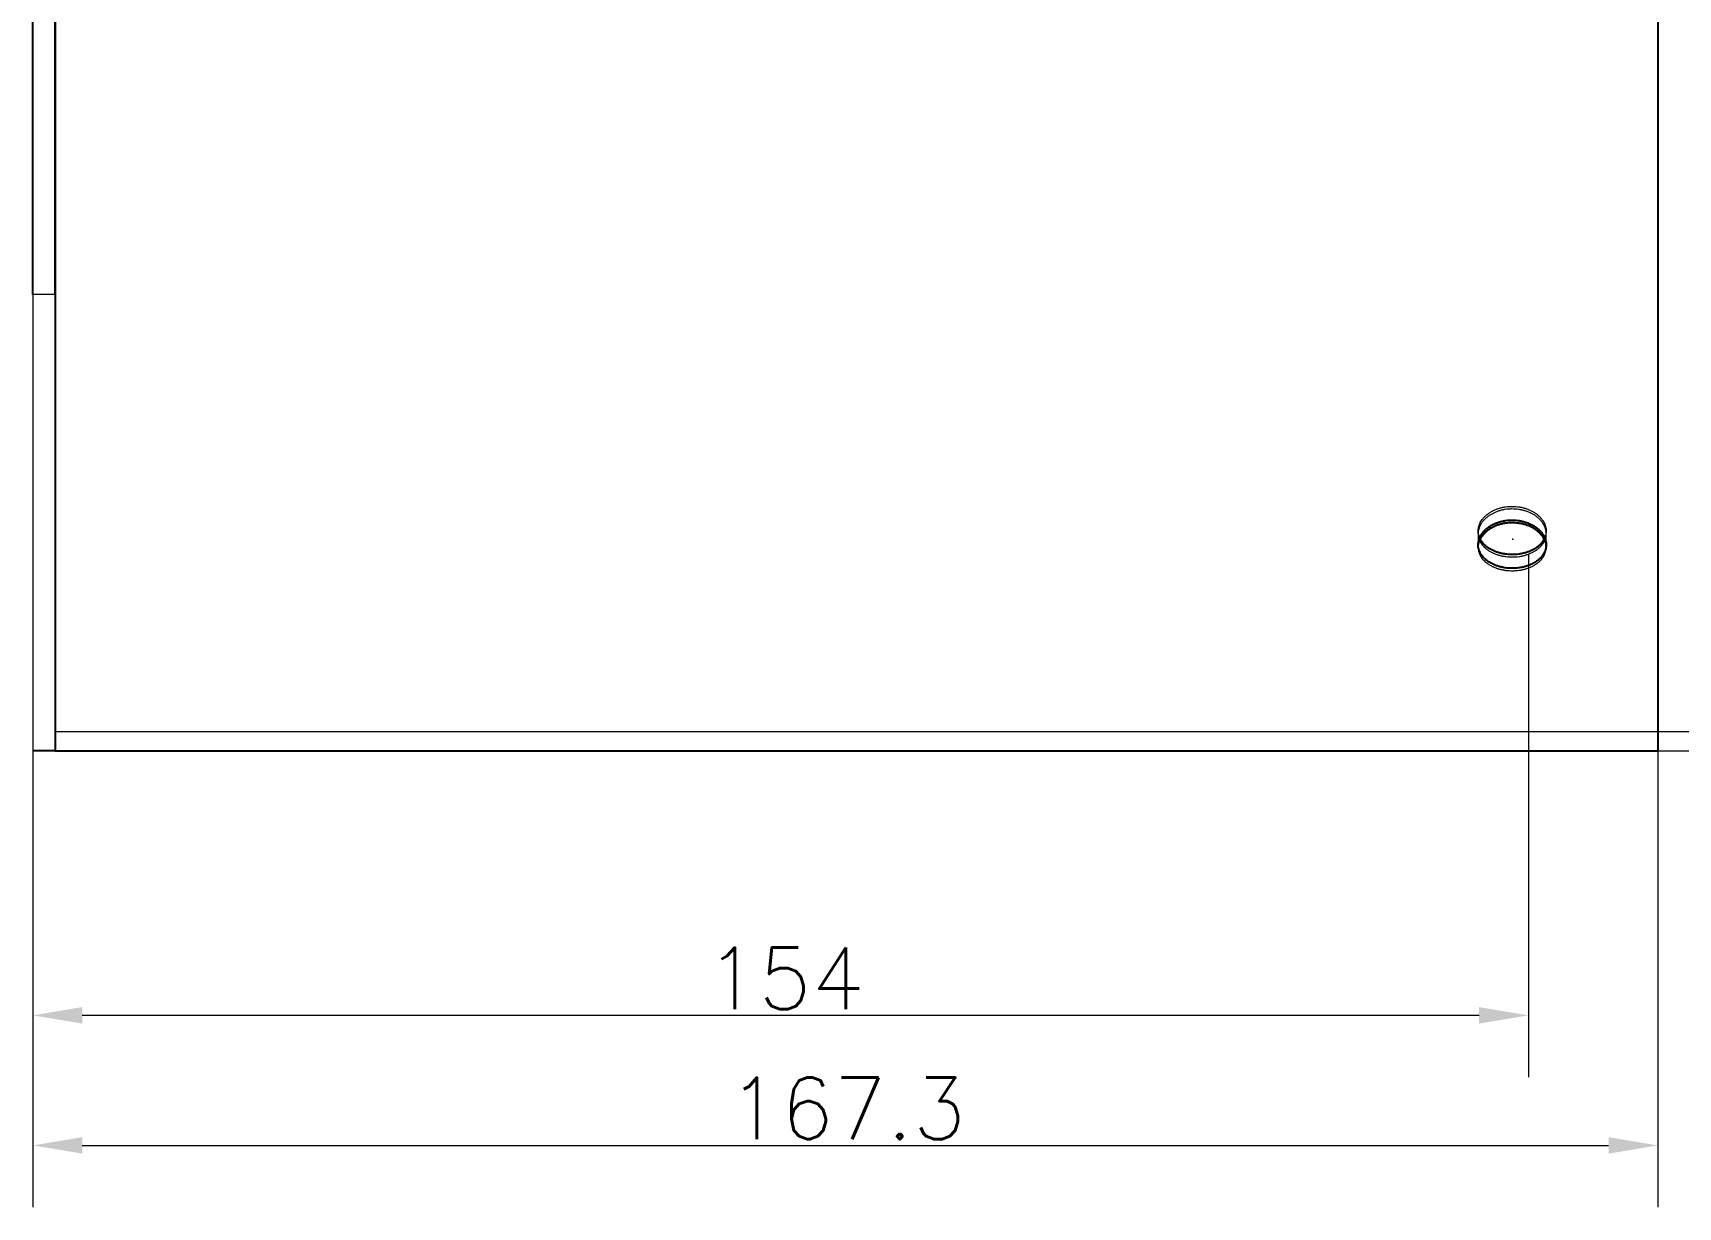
# Model space of a CAD drawing. Header units: millimetres. Extents: x 2874 to 70588, y -19135 to 2288.
# Drawn here: x 3294.6 to 3379.3, y 1693.4 to 1753.9 of the extents above; entities that cross this region are included whole.
import ezdxf
from ezdxf.lldxf.tags import DXFTag

# ---------------------------------------------------------------- set-up
doc = ezdxf.new("R2010")
doc.units = ezdxf.units.MM
doc.layers.add('1', color=7, linetype='Continuous', true_color=0xffffff)
doc.layers.add('101', color=7, linetype='Continuous', true_color=0xffffff)
doc.styles.add('chinesefs', font='simplex.shx', dxfattribs={"bigfont": 'gbcbig.shx'})
doc.styles.get("Standard").update_dxf_attribs({"font": 'arial.ttf'})
tags = doc.linetypes.add('DASHED', pattern=[25.72, 12.86, -12.86]).pattern_tags.tags
tags[6:7] = [DXFTag(74, 4), DXFTag(75, 0), DXFTag(340, '0'), DXFTag(46, 0.0), DXFTag(50, 0.0), DXFTag(44, 0.0), DXFTag(45, 0.0)]
tags[4:5] = [DXFTag(74, 4), DXFTag(75, 0), DXFTag(340, '0'), DXFTag(46, 0.0), DXFTag(50, 0.0), DXFTag(44, 0.0), DXFTag(45, 0.0)]
tags = doc.linetypes.add('PHANTOM', pattern=[50.5, 18, -6.5, 6.5, -6.5, 6.5, -6.5]).pattern_tags.tags
tags[14:15] = [DXFTag(74, 4), DXFTag(75, 0), DXFTag(340, '0'), DXFTag(46, 0.0), DXFTag(50, 0.0), DXFTag(44, 0.0), DXFTag(45, 0.0)]
tags[12:13] = [DXFTag(74, 4), DXFTag(75, 0), DXFTag(340, '0'), DXFTag(46, 0.0), DXFTag(50, 0.0), DXFTag(44, 0.0), DXFTag(45, 0.0)]
tags[10:11] = [DXFTag(74, 4), DXFTag(75, 0), DXFTag(340, '0'), DXFTag(46, 0.0), DXFTag(50, 0.0), DXFTag(44, 0.0), DXFTag(45, 0.0)]
tags[8:9] = [DXFTag(74, 4), DXFTag(75, 0), DXFTag(340, '0'), DXFTag(46, 0.0), DXFTag(50, 0.0), DXFTag(44, 0.0), DXFTag(45, 0.0)]
tags[6:7] = [DXFTag(74, 4), DXFTag(75, 0), DXFTag(340, '0'), DXFTag(46, 0.0), DXFTag(50, 0.0), DXFTag(44, 0.0), DXFTag(45, 0.0)]
tags[4:5] = [DXFTag(74, 4), DXFTag(75, 0), DXFTag(340, '0'), DXFTag(46, 0.0), DXFTag(50, 0.0), DXFTag(44, 0.0), DXFTag(45, 0.0)]
doc.dimstyles.get("Standard").update_dxf_attribs({"dimtxt": 0.18, "dimasz": 0.18, "dimexe": 0.18, "dimexo": 0.0625, "dimgap": 0.09, "dimtad": 0, "dimtih": 1, "dimtoh": 1, "dimdec": 4, "dimzin": 0, "dimdsep": 46, "dimtxsty": 'Standard', "dimcen": 0.09, "dimadec": 0, "dimazin": 0, "dimtfac": 1, "dimtdec": 4, "dimtofl": 0, "dimtmove": 0, "dimatfit": 3, "dimfxl": 0, "dimtolj": 1, "dimtzin": 0, "dimarcsym": 0})

# ---------------------------------------------------------------- blocks, each defined once
blk = doc.blocks.new('*D21')
at = {"layer": '101', "color": 22, "linetype": 'Continuous', "lineweight": 18, "transparency": 16777216}
for p, q in [((3384.532, 1720.465), (3384.532, 1723.005)), ((3378.284, 1717.925), (3387.707, 1717.925)), ((3384.532, 1716.925), (3384.532, 1717.925)), ((3377.937, 1716.925), (3387.707, 1716.925)), ((3384.532, 1714.385), (3384.532, 1711.845))]:
    blk.add_line(p, q, dxfattribs=at)
at = {"layer": '101', "color": 22, "linetype": 'Continuous', "transparency": 16777216}
for points in [[(3384.108, 1720.465), (3384.955, 1720.465), (3384.532, 1717.925)], [(3384.108, 1714.385), (3384.955, 1714.385), (3384.532, 1716.925)]]:
    blk.add_solid(points, dxfattribs=at)
at = {"layer": 'Defpoints', "color": 0, "linetype": 'Continuous', "transparency": 16777216}
for p in [(3378.284, 1717.925), (3384.532, 1717.925), (3377.937, 1716.925)]:
    blk.add_point(p, dxfattribs=at)
at = {"layer": '101', "color": 72, "linetype": 'Continuous', "lineweight": 18, "transparency": 16777216, "insert": (3382.947, 1713.878), "char_height": 3.175, "attachment_point": 1, "rotation": 90, "style": 'chinesefs'}
blk.add_mtext('\\A1;\\C72;\\H3.17;\\Fsimplex.shx,gbcbig.shx;t\\Fsimplex.shx,gbcbig.shx;\\H3.17;\\C72; 2 ', dxfattribs=at)
blk = doc.blocks.new('*D23')
at = {"layer": '101', "color": 22, "linetype": 'Continuous', "lineweight": 18, "transparency": 16777216}
for p, q in [((3294.634, 1752.925), (3294.634, 1700.139)), ((3371.623, 1727.053), (3371.623, 1700.139)), ((3369.083, 1703.314), (3297.174, 1703.314))]:
    blk.add_line(p, q, dxfattribs=at)
at = {"layer": '101', "color": 22, "linetype": 'Continuous', "transparency": 16777216}
for points in [[(3297.174, 1703.738), (3297.174, 1702.891), (3294.634, 1703.314)], [(3369.083, 1703.738), (3369.083, 1702.891), (3371.623, 1703.314)]]:
    blk.add_solid(points, dxfattribs=at)
at = {"layer": 'Defpoints', "color": 0, "linetype": 'Continuous', "transparency": 16777216}
for p in [(3294.634, 1752.925), (3371.623, 1727.053), (3294.634, 1703.314)]:
    blk.add_point(p, dxfattribs=at)
at = {"layer": '101', "color": 72, "linetype": 'Continuous', "lineweight": 18, "transparency": 16777216, "insert": (3329.273, 1706.807), "char_height": 3.175, "attachment_point": 1, "style": 'chinesefs'}
blk.add_mtext('\\A1;154', dxfattribs=at)
blk = doc.blocks.new('*D24')
at = {"layer": '101', "color": 22, "linetype": 'Continuous', "lineweight": 18, "transparency": 16777216}
for p, q in [((3294.634, 1752.925), (3294.634, 1693.447)), ((3378.284, 1752.925), (3378.284, 1693.447)), ((3297.174, 1696.622), (3375.744, 1696.622))]:
    blk.add_line(p, q, dxfattribs=at)
at = {"layer": '101', "color": 22, "linetype": 'Continuous', "transparency": 16777216}
for points in [[(3297.174, 1697.045), (3297.174, 1696.199), (3294.634, 1696.622)], [(3375.744, 1697.045), (3375.744, 1696.199), (3378.284, 1696.622)]]:
    blk.add_solid(points, dxfattribs=at)
at = {"layer": 'Defpoints', "color": 0, "linetype": 'Continuous', "transparency": 16777216}
for p in [(3294.634, 1752.925), (3378.284, 1752.925), (3378.284, 1696.622)]:
    blk.add_point(p, dxfattribs=at)
at = {"layer": '101', "color": 72, "linetype": 'Continuous', "lineweight": 18, "transparency": 16777216, "insert": (3330.411, 1700.114), "char_height": 3.175, "attachment_point": 1, "style": 'chinesefs'}
blk.add_mtext('\\A1;167.3', dxfattribs=at)

msp = doc.modelspace()

# ---------------------------------------------------------------- linework, layer by layer
at = {"layer": '1', "color": 151, "linetype": 'Continuous', "lineweight": 25}
for p, q in [((3294.634, 1752.925), (3294.634, 1788.925)), ((3295.784, 1752.925), (3295.784, 1788.925)), ((3378.284, 1787.925), (3378.284, 1752.925)), ((3295.784, 1765.425), (3295.784, 1752.925)), ((3294.634, 1740.424), (3294.634, 1752.925)), ((3295.784, 1740.424), (3295.784, 1752.925)), ((3295.784, 1752.925), (3295.784, 1716.925)), ((3378.284, 1752.925), (3378.284, 1716.925)), ((3295.784, 1716.925), (3294.634, 1716.925)), ((3295.784, 1716.925), (3378.284, 1716.925))]:
    msp.add_line(p, q, dxfattribs=at)
at = {"layer": '1', "color": 53, "linetype": 'DASHED', "lineweight": 18}
for p, q in [((3294.634, 1740.425), (3294.634, 1716.925)), ((3294.634, 1740.425), (3295.784, 1740.425)), ((3369.034, 1728.241), (3369.034, 1727.536)), ((3372.534, 1727.536), (3372.534, 1728.241)), ((3369.034, 1727.536), (3369.034, 1727.403)), ((3372.534, 1727.403), (3372.534, 1727.536)), ((3295.784, 1717.925), (3378.284, 1717.925))]:
    msp.add_line(p, q, dxfattribs=at)
for points, knots in [([(3369.104, 1727.894), (3369.088, 1727.932), (3369.062, 1728.01), (3369.046, 1728.089), (3369.04, 1728.14), (3369.038, 1728.15), (3369.037, 1728.17), (3369.036, 1728.181), (3369.034, 1728.211), (3369.034, 1728.232), (3369.034, 1728.293), (3369.041, 1728.374), (3369.059, 1728.454), (3369.076, 1728.514), (3369.083, 1728.534), (3369.097, 1728.574), (3369.105, 1728.594), (3369.131, 1728.654), (3369.171, 1728.731), (3369.245, 1728.843), (3369.305, 1728.914), (3369.345, 1728.957), (3369.353, 1728.966), (3369.37, 1728.983), (3369.396, 1729.008), (3369.423, 1729.033), (3369.478, 1729.081), (3369.555, 1729.142), (3369.64, 1729.198), (3369.707, 1729.238), (3369.73, 1729.251), (3369.765, 1729.27), (3369.777, 1729.276), (3369.8, 1729.288), (3369.86, 1729.318), (3369.971, 1729.366), (3370.126, 1729.419), (3370.234, 1729.447), (3370.304, 1729.462), (3370.318, 1729.465), (3370.345, 1729.471), (3370.387, 1729.479), (3370.429, 1729.485), (3370.513, 1729.497), (3370.626, 1729.509), (3370.74, 1729.512), (3370.827, 1729.512), (3370.855, 1729.511), (3370.913, 1729.509), (3370.942, 1729.507), (3371.027, 1729.5), (3371.14, 1729.487), (3371.251, 1729.466), (3371.332, 1729.447), (3371.373, 1729.437), (3371.413, 1729.425), (3371.44, 1729.417), (3371.454, 1729.413), (3371.52, 1729.392), (3371.572, 1729.374), (3371.623, 1729.353)], [0, 0, 0, 0, 0.041547, 0.083219, 0.083219, 0.093637, 0.093637, 0.104055, 0.104055, 0.124891, 0.124891, 0.166562, 0.208234, 0.208234, 0.22907, 0.22907, 0.249906, 0.249906, 0.291578, 0.33325, 0.374922, 0.374922, 0.38534, 0.38534, 0.395758, 0.416594, 0.416594, 0.458266, 0.499937, 0.499937, 0.520773, 0.520773, 0.531191, 0.531191, 0.541609, 0.583281, 0.624953, 0.666625, 0.666625, 0.677043, 0.677043, 0.687461, 0.708297, 0.708297, 0.749969, 0.791641, 0.791641, 0.812477, 0.812477, 0.833312, 0.833312, 0.874984, 0.916656, 0.916656, 0.937492, 0.94791, 0.94791, 0.958328, 0.958328, 1, 1, 1, 1]), ([(3369.945, 1729.219), (3369.894, 1729.198), (3369.796, 1729.154), (3369.66, 1729.079), (3369.576, 1729.022), (3369.526, 1728.985), (3369.516, 1728.977), (3369.496, 1728.962), (3369.486, 1728.954), (3369.457, 1728.93), (3369.439, 1728.914), (3369.385, 1728.866), (3369.318, 1728.799), (3369.26, 1728.728), (3369.22, 1728.673), (3369.201, 1728.645), (3369.184, 1728.617), (3369.172, 1728.598), (3369.166, 1728.588), (3369.139, 1728.54), (3369.121, 1728.501), (3369.089, 1728.423), (3369.062, 1728.344), (3369.046, 1728.263), (3369.04, 1728.212), (3369.038, 1728.202), (3369.037, 1728.182), (3369.036, 1728.172), (3369.034, 1728.141), (3369.034, 1728.121), (3369.034, 1728.06), (3369.041, 1727.98), (3369.059, 1727.901), (3369.076, 1727.843), (3369.083, 1727.823), (3369.097, 1727.784), (3369.105, 1727.765), (3369.131, 1727.708), (3369.171, 1727.633), (3369.245, 1727.527), (3369.305, 1727.46), (3369.345, 1727.419), (3369.353, 1727.411), (3369.37, 1727.395), (3369.396, 1727.371), (3369.423, 1727.348), (3369.478, 1727.303), (3369.555, 1727.246), (3369.64, 1727.195), (3369.707, 1727.158), (3369.73, 1727.146), (3369.765, 1727.129), (3369.777, 1727.123), (3369.8, 1727.112), (3369.86, 1727.085), (3369.971, 1727.041), (3370.126, 1726.993), (3370.234, 1726.967), (3370.304, 1726.954), (3370.318, 1726.951), (3370.345, 1726.946), (3370.387, 1726.939), (3370.429, 1726.933), (3370.513, 1726.922), (3370.626, 1726.912), (3370.74, 1726.908), (3370.827, 1726.909), (3370.855, 1726.91), (3370.913, 1726.912), (3370.942, 1726.913), (3371.027, 1726.919), (3371.14, 1726.931), (3371.251, 1726.951), (3371.332, 1726.968), (3371.373, 1726.977), (3371.413, 1726.987), (3371.44, 1726.994), (3371.454, 1726.998), (3371.52, 1727.017), (3371.572, 1727.034), (3371.623, 1727.053)], [0, 0, 0, 0, 0.03125, 0.0625, 0.09375, 0.09375, 0.101563, 0.101563, 0.109375, 0.109375, 0.125, 0.125, 0.15625, 0.1875, 0.1875, 0.203125, 0.210938, 0.210938, 0.21875, 0.21875, 0.25, 0.25, 0.28125, 0.3125, 0.3125, 0.320313, 0.320313, 0.328125, 0.328125, 0.34375, 0.34375, 0.375, 0.40625, 0.40625, 0.421875, 0.421875, 0.4375, 0.4375, 0.46875, 0.5, 0.53125, 0.53125, 0.539063, 0.539063, 0.546875, 0.5625, 0.5625, 0.59375, 0.625, 0.625, 0.640625, 0.640625, 0.648438, 0.648438, 0.65625, 0.6875, 0.71875, 0.75, 0.75, 0.757813, 0.757813, 0.765625, 0.78125, 0.78125, 0.8125, 0.84375, 0.84375, 0.859375, 0.859375, 0.875, 0.875, 0.90625, 0.9375, 0.9375, 0.953125, 0.960938, 0.960938, 0.96875, 0.96875, 1, 1, 1, 1]), ([(3371.623, 1727.053), (3371.674, 1727.071), (3371.771, 1727.112), (3371.908, 1727.182), (3371.992, 1727.234), (3372.042, 1727.269), (3372.052, 1727.276), (3372.072, 1727.29), (3372.081, 1727.298), (3372.11, 1727.32), (3372.129, 1727.335), (3372.183, 1727.38), (3372.25, 1727.444), (3372.308, 1727.511), (3372.347, 1727.564), (3372.366, 1727.59), (3372.384, 1727.617), (3372.396, 1727.636), (3372.401, 1727.645), (3372.428, 1727.691), (3372.447, 1727.729), (3372.479, 1727.805), (3372.506, 1727.882), (3372.522, 1727.961), (3372.528, 1728.012), (3372.529, 1728.022), (3372.531, 1728.042), (3372.532, 1728.052), (3372.534, 1728.083), (3372.534, 1728.103), (3372.533, 1728.164), (3372.527, 1728.244), (3372.509, 1728.324), (3372.491, 1728.384), (3372.485, 1728.404), (3372.47, 1728.444), (3372.462, 1728.464), (3372.437, 1728.523), (3372.397, 1728.6), (3372.323, 1728.711), (3372.263, 1728.782), (3372.222, 1728.825), (3372.214, 1728.833), (3372.197, 1728.85), (3372.172, 1728.876), (3372.145, 1728.9), (3372.09, 1728.948), (3372.013, 1729.009), (3371.927, 1729.065), (3371.861, 1729.104), (3371.838, 1729.117), (3371.803, 1729.136), (3371.791, 1729.142), (3371.767, 1729.154), (3371.708, 1729.184), (3371.597, 1729.231), (3371.442, 1729.284), (3371.333, 1729.312), (3371.264, 1729.327), (3371.25, 1729.33), (3371.222, 1729.336), (3371.18, 1729.344), (3371.138, 1729.35), (3371.054, 1729.362), (3370.941, 1729.374), (3370.827, 1729.377), (3370.741, 1729.377), (3370.712, 1729.376), (3370.655, 1729.374), (3370.626, 1729.372), (3370.54, 1729.365), (3370.427, 1729.352), (3370.317, 1729.331), (3370.235, 1729.312), (3370.194, 1729.302), (3370.154, 1729.291), (3370.127, 1729.283), (3370.114, 1729.279), (3370.047, 1729.258), (3369.996, 1729.239), (3369.945, 1729.219)], [0, 0, 0, 0, 0.03125, 0.0625, 0.09375, 0.09375, 0.101563, 0.101563, 0.109375, 0.109375, 0.125, 0.125, 0.15625, 0.1875, 0.1875, 0.203125, 0.210938, 0.210938, 0.21875, 0.21875, 0.25, 0.25, 0.28125, 0.3125, 0.3125, 0.320313, 0.320313, 0.328125, 0.328125, 0.34375, 0.34375, 0.375, 0.40625, 0.40625, 0.421875, 0.421875, 0.4375, 0.4375, 0.46875, 0.5, 0.53125, 0.53125, 0.539062, 0.539062, 0.546875, 0.5625, 0.5625, 0.59375, 0.625, 0.625, 0.640625, 0.640625, 0.648437, 0.648437, 0.65625, 0.6875, 0.71875, 0.75, 0.75, 0.757812, 0.757812, 0.765625, 0.78125, 0.78125, 0.8125, 0.84375, 0.84375, 0.859375, 0.859375, 0.875, 0.875, 0.90625, 0.9375, 0.9375, 0.953125, 0.960937, 0.960937, 0.96875, 0.96875, 1, 1, 1, 1]), ([(3371.623, 1729.353), (3371.674, 1729.333), (3371.771, 1729.288), (3371.908, 1729.212), (3371.992, 1729.155), (3372.042, 1729.118), (3372.052, 1729.11), (3372.072, 1729.095), (3372.081, 1729.087), (3372.11, 1729.063), (3372.129, 1729.047), (3372.183, 1728.998), (3372.25, 1728.931), (3372.308, 1728.859), (3372.347, 1728.804), (3372.366, 1728.776), (3372.384, 1728.748), (3372.396, 1728.729), (3372.401, 1728.719), (3372.428, 1728.671), (3372.447, 1728.632), (3372.479, 1728.553), (3372.506, 1728.474), (3372.522, 1728.393), (3372.528, 1728.342), (3372.529, 1728.331), (3372.531, 1728.311), (3372.532, 1728.301), (3372.534, 1728.27), (3372.534, 1728.25), (3372.533, 1728.189), (3372.527, 1728.108), (3372.509, 1728.029), (3372.491, 1727.97), (3372.485, 1727.95), (3372.472, 1727.916), (3372.466, 1727.9), (3372.459, 1727.885)], [0, 0, 0, 0, 0.071992, 0.143983, 0.215975, 0.215975, 0.233973, 0.233973, 0.251971, 0.251971, 0.287967, 0.287967, 0.359958, 0.43195, 0.43195, 0.467946, 0.485944, 0.485944, 0.503942, 0.503942, 0.575933, 0.575933, 0.647925, 0.719916, 0.719916, 0.737914, 0.737914, 0.755912, 0.755912, 0.791908, 0.791908, 0.8639, 0.935891, 0.935891, 0.971887, 0.971887, 1, 1, 1, 1]), ([(3369.138, 1727.825), (3369.126, 1727.801), (3369.115, 1727.777), (3369.089, 1727.714), (3369.062, 1727.635), (3369.046, 1727.554), (3369.04, 1727.503), (3369.038, 1727.493), (3369.037, 1727.473), (3369.036, 1727.463), (3369.034, 1727.432), (3369.034, 1727.412), (3369.034, 1727.351), (3369.041, 1727.271), (3369.059, 1727.192), (3369.076, 1727.134), (3369.083, 1727.114), (3369.097, 1727.075), (3369.105, 1727.056), (3369.131, 1726.999), (3369.171, 1726.924), (3369.245, 1726.818), (3369.305, 1726.751), (3369.345, 1726.71), (3369.353, 1726.702), (3369.37, 1726.686), (3369.396, 1726.662), (3369.423, 1726.639), (3369.478, 1726.594), (3369.555, 1726.537), (3369.64, 1726.485), (3369.707, 1726.449), (3369.73, 1726.437), (3369.765, 1726.419), (3369.777, 1726.414), (3369.8, 1726.403), (3369.86, 1726.375), (3369.971, 1726.331), (3370.126, 1726.283), (3370.234, 1726.258), (3370.304, 1726.244), (3370.318, 1726.241), (3370.345, 1726.236), (3370.387, 1726.229), (3370.429, 1726.223), (3370.513, 1726.212), (3370.626, 1726.202), (3370.74, 1726.199), (3370.827, 1726.199), (3370.855, 1726.2), (3370.913, 1726.202), (3370.942, 1726.204), (3371.027, 1726.21), (3371.14, 1726.222), (3371.251, 1726.241), (3371.332, 1726.258), (3371.373, 1726.267), (3371.413, 1726.278), (3371.44, 1726.285), (3371.454, 1726.288), (3371.52, 1726.307), (3371.572, 1726.324), (3371.623, 1726.343)], [0, 0, 0, 0, 0.025242, 0.025242, 0.065857, 0.106472, 0.106472, 0.116626, 0.116626, 0.126779, 0.126779, 0.147087, 0.147087, 0.187702, 0.228317, 0.228317, 0.248624, 0.248624, 0.268932, 0.268932, 0.309547, 0.350161, 0.390776, 0.390776, 0.40093, 0.40093, 0.411084, 0.431391, 0.431391, 0.472006, 0.512621, 0.512621, 0.532929, 0.532929, 0.543082, 0.543082, 0.553236, 0.593851, 0.634466, 0.675081, 0.675081, 0.685234, 0.685234, 0.695388, 0.715696, 0.715696, 0.756311, 0.796925, 0.796925, 0.817233, 0.817233, 0.83754, 0.83754, 0.878155, 0.91877, 0.91877, 0.939078, 0.949231, 0.949231, 0.959385, 0.959385, 1, 1, 1, 1]), ([(3371.623, 1726.343), (3371.674, 1726.362), (3371.771, 1726.402), (3371.908, 1726.472), (3371.992, 1726.525), (3372.042, 1726.56), (3372.052, 1726.567), (3372.072, 1726.581), (3372.081, 1726.588), (3372.11, 1726.61), (3372.129, 1726.625), (3372.183, 1726.671), (3372.25, 1726.734), (3372.308, 1726.802), (3372.347, 1726.854), (3372.366, 1726.881), (3372.384, 1726.908), (3372.396, 1726.927), (3372.401, 1726.936), (3372.428, 1726.982), (3372.447, 1727.02), (3372.479, 1727.096), (3372.506, 1727.173), (3372.522, 1727.252), (3372.528, 1727.303), (3372.529, 1727.313), (3372.531, 1727.333), (3372.532, 1727.343), (3372.534, 1727.374), (3372.534, 1727.394), (3372.533, 1727.455), (3372.527, 1727.535), (3372.509, 1727.615), (3372.491, 1727.675), (3372.485, 1727.695), (3372.47, 1727.735), (3372.462, 1727.755), (3372.446, 1727.792), (3372.438, 1727.809), (3372.43, 1727.826)], [0, 0, 0, 0, 0.069259, 0.138519, 0.207778, 0.207778, 0.225093, 0.225093, 0.242407, 0.242407, 0.277037, 0.277037, 0.346296, 0.415556, 0.415556, 0.450185, 0.4675, 0.4675, 0.484815, 0.484815, 0.554074, 0.554074, 0.623334, 0.692593, 0.692593, 0.709908, 0.709908, 0.727222, 0.727222, 0.761852, 0.761852, 0.831111, 0.900371, 0.900371, 0.935, 0.935, 0.96963, 0.96963, 1, 1, 1, 1])]:
    msp.add_open_spline(points, degree=3, knots=knots, dxfattribs=at)
at = {"layer": '1', "color": 151, "linetype": 'Continuous', "lineweight": 25}
for points, knots in [([(3369.945, 1726.47), (3369.894, 1726.489), (3369.796, 1726.529), (3369.66, 1726.6), (3369.576, 1726.652), (3369.526, 1726.688), (3369.516, 1726.695), (3369.496, 1726.709), (3369.486, 1726.716), (3369.457, 1726.739), (3369.439, 1726.754), (3369.385, 1726.8), (3369.318, 1726.863), (3369.26, 1726.931), (3369.22, 1726.984), (3369.201, 1727.011), (3369.184, 1727.038), (3369.172, 1727.056), (3369.166, 1727.066), (3369.139, 1727.112), (3369.121, 1727.15), (3369.089, 1727.227), (3369.062, 1727.304), (3369.046, 1727.384), (3369.04, 1727.435), (3369.038, 1727.445), (3369.037, 1727.465), (3369.036, 1727.475), (3369.034, 1727.506), (3369.034, 1727.526), (3369.034, 1727.587), (3369.041, 1727.668), (3369.059, 1727.749), (3369.076, 1727.809), (3369.083, 1727.829), (3369.097, 1727.869), (3369.105, 1727.889), (3369.131, 1727.948), (3369.171, 1728.026), (3369.245, 1728.137), (3369.305, 1728.208), (3369.345, 1728.252), (3369.353, 1728.26), (3369.37, 1728.277), (3369.396, 1728.303), (3369.423, 1728.327), (3369.478, 1728.375), (3369.555, 1728.437), (3369.64, 1728.493), (3369.707, 1728.532), (3369.73, 1728.545), (3369.765, 1728.564), (3369.777, 1728.57), (3369.8, 1728.582), (3369.86, 1728.612), (3369.971, 1728.66), (3370.126, 1728.713), (3370.234, 1728.741), (3370.304, 1728.756), (3370.318, 1728.759), (3370.345, 1728.765), (3370.387, 1728.773), (3370.429, 1728.779), (3370.513, 1728.791), (3370.626, 1728.803), (3370.74, 1728.806), (3370.827, 1728.806), (3370.855, 1728.805), (3370.913, 1728.803), (3370.942, 1728.801), (3371.027, 1728.794), (3371.14, 1728.781), (3371.251, 1728.76), (3371.332, 1728.741), (3371.373, 1728.73), (3371.413, 1728.719), (3371.44, 1728.711), (3371.454, 1728.707), (3371.52, 1728.686), (3371.572, 1728.668), (3371.623, 1728.647)], [0, 0, 0, 0, 0.03125, 0.0625, 0.09375, 0.09375, 0.101562, 0.101562, 0.109375, 0.109375, 0.125, 0.125, 0.15625, 0.1875, 0.1875, 0.203125, 0.210937, 0.210937, 0.21875, 0.21875, 0.25, 0.25, 0.28125, 0.3125, 0.3125, 0.320312, 0.320312, 0.328125, 0.328125, 0.34375, 0.34375, 0.375, 0.40625, 0.40625, 0.421875, 0.421875, 0.4375, 0.4375, 0.46875, 0.5, 0.53125, 0.53125, 0.539062, 0.539062, 0.546875, 0.5625, 0.5625, 0.59375, 0.625, 0.625, 0.640625, 0.640625, 0.648437, 0.648437, 0.65625, 0.6875, 0.71875, 0.75, 0.75, 0.757812, 0.757812, 0.765625, 0.78125, 0.78125, 0.8125, 0.84375, 0.84375, 0.859375, 0.859375, 0.875, 0.875, 0.90625, 0.9375, 0.9375, 0.953125, 0.960938, 0.960938, 0.96875, 0.96875, 1, 1, 1, 1]), ([(3372.43, 1727.826), (3372.419, 1727.847), (3372.386, 1727.907), (3372.323, 1728.002), (3372.263, 1728.072), (3372.222, 1728.115), (3372.214, 1728.124), (3372.197, 1728.141), (3372.172, 1728.166), (3372.145, 1728.191), (3372.09, 1728.239), (3372.013, 1728.3), (3371.927, 1728.355), (3371.861, 1728.395), (3371.838, 1728.408), (3371.803, 1728.426), (3371.791, 1728.432), (3371.767, 1728.444), (3371.708, 1728.474), (3371.597, 1728.522), (3371.442, 1728.575), (3371.333, 1728.603), (3371.264, 1728.618), (3371.25, 1728.621), (3371.222, 1728.626), (3371.18, 1728.634), (3371.138, 1728.641), (3371.054, 1728.652), (3370.941, 1728.664), (3370.827, 1728.668), (3370.741, 1728.667), (3370.712, 1728.666), (3370.655, 1728.664), (3370.626, 1728.662), (3370.54, 1728.655), (3370.427, 1728.642), (3370.317, 1728.621), (3370.235, 1728.602), (3370.194, 1728.592), (3370.154, 1728.581), (3370.127, 1728.573), (3370.114, 1728.569), (3370.047, 1728.548), (3369.996, 1728.53), (3369.945, 1728.509)], [0, 0, 0, 0, 0.031974, 0.088916, 0.145859, 0.145859, 0.160095, 0.160095, 0.17433, 0.202802, 0.202802, 0.259744, 0.316687, 0.316687, 0.345159, 0.345159, 0.359394, 0.359394, 0.37363, 0.430573, 0.487515, 0.544458, 0.544458, 0.558694, 0.558694, 0.572929, 0.601401, 0.601401, 0.658344, 0.715286, 0.715286, 0.743758, 0.743758, 0.772229, 0.772229, 0.829172, 0.886115, 0.886115, 0.914586, 0.928822, 0.928822, 0.943057, 0.943057, 1, 1, 1, 1]), ([(3371.623, 1728.647), (3371.674, 1728.627), (3371.771, 1728.583), (3371.908, 1728.507), (3371.992, 1728.45), (3372.042, 1728.412), (3372.052, 1728.405), (3372.072, 1728.389), (3372.081, 1728.381), (3372.11, 1728.358), (3372.129, 1728.342), (3372.183, 1728.293), (3372.25, 1728.225), (3372.308, 1728.154), (3372.347, 1728.099), (3372.366, 1728.071), (3372.384, 1728.042), (3372.396, 1728.023), (3372.401, 1728.014), (3372.428, 1727.965), (3372.447, 1727.926), (3372.479, 1727.848), (3372.506, 1727.768), (3372.522, 1727.687), (3372.528, 1727.636), (3372.529, 1727.626), (3372.531, 1727.606), (3372.532, 1727.595), (3372.534, 1727.565), (3372.534, 1727.544), (3372.533, 1727.484), (3372.527, 1727.403), (3372.509, 1727.324), (3372.491, 1727.265), (3372.485, 1727.245), (3372.47, 1727.206), (3372.462, 1727.187), (3372.437, 1727.129), (3372.397, 1727.054), (3372.323, 1726.947), (3372.263, 1726.88), (3372.222, 1726.839), (3372.214, 1726.83), (3372.197, 1726.814), (3372.172, 1726.79), (3372.145, 1726.767), (3372.09, 1726.722), (3372.013, 1726.665), (3371.927, 1726.613), (3371.861, 1726.576), (3371.838, 1726.564), (3371.803, 1726.547), (3371.791, 1726.541), (3371.767, 1726.53), (3371.708, 1726.502), (3371.597, 1726.458), (3371.442, 1726.409), (3371.333, 1726.384), (3371.264, 1726.37), (3371.25, 1726.367), (3371.222, 1726.362), (3371.18, 1726.355), (3371.138, 1726.349), (3371.054, 1726.338), (3370.941, 1726.328), (3370.827, 1726.324), (3370.741, 1726.325), (3370.712, 1726.326), (3370.655, 1726.328), (3370.626, 1726.329), (3370.54, 1726.336), (3370.427, 1726.348), (3370.317, 1726.367), (3370.235, 1726.384), (3370.194, 1726.393), (3370.154, 1726.404), (3370.127, 1726.411), (3370.114, 1726.415), (3370.047, 1726.434), (3369.996, 1726.451), (3369.945, 1726.47)], [0, 0, 0, 0, 0.03125, 0.0625, 0.09375, 0.09375, 0.101562, 0.101562, 0.109375, 0.109375, 0.125, 0.125, 0.15625, 0.1875, 0.1875, 0.203125, 0.210937, 0.210937, 0.21875, 0.21875, 0.25, 0.25, 0.28125, 0.3125, 0.3125, 0.320312, 0.320312, 0.328125, 0.328125, 0.34375, 0.34375, 0.375, 0.40625, 0.40625, 0.421875, 0.421875, 0.4375, 0.4375, 0.46875, 0.5, 0.53125, 0.53125, 0.539062, 0.539062, 0.546875, 0.5625, 0.5625, 0.59375, 0.625, 0.625, 0.640625, 0.640625, 0.648437, 0.648437, 0.65625, 0.6875, 0.71875, 0.75, 0.75, 0.757812, 0.757812, 0.765625, 0.78125, 0.78125, 0.8125, 0.84375, 0.84375, 0.859375, 0.859375, 0.875, 0.875, 0.90625, 0.9375, 0.9375, 0.953125, 0.960937, 0.960937, 0.96875, 0.96875, 1, 1, 1, 1]), ([(3369.945, 1727.176), (3369.894, 1727.194), (3369.796, 1727.235), (3369.66, 1727.305), (3369.576, 1727.358), (3369.526, 1727.393), (3369.516, 1727.4), (3369.496, 1727.415), (3369.486, 1727.422), (3369.457, 1727.444), (3369.439, 1727.459), (3369.385, 1727.505), (3369.318, 1727.569), (3369.26, 1727.637), (3369.22, 1727.689), (3369.201, 1727.716), (3369.184, 1727.743), (3369.172, 1727.762), (3369.166, 1727.771), (3369.139, 1727.818), (3369.121, 1727.855), (3369.105, 1727.894), (3369.105, 1727.894), (3369.104, 1727.894)], [0, 0, 0, 0, 0.124953, 0.249906, 0.37486, 0.37486, 0.406098, 0.406098, 0.437336, 0.437336, 0.499813, 0.499813, 0.624766, 0.749719, 0.749719, 0.812196, 0.843434, 0.843434, 0.874672, 0.874672, 0.999626, 0.999626, 1, 1, 1, 1]), ([(3369.945, 1728.509), (3369.894, 1728.489), (3369.796, 1728.445), (3369.66, 1728.369), (3369.576, 1728.313), (3369.526, 1728.275), (3369.516, 1728.268), (3369.496, 1728.252), (3369.486, 1728.245), (3369.457, 1728.221), (3369.439, 1728.205), (3369.385, 1728.156), (3369.318, 1728.089), (3369.26, 1728.018), (3369.22, 1727.964), (3369.201, 1727.936), (3369.184, 1727.907), (3369.172, 1727.888), (3369.166, 1727.879), (3369.153, 1727.855), (3369.145, 1727.84), (3369.138, 1727.825)], [0, 0, 0, 0, 0.135529, 0.271058, 0.406587, 0.406587, 0.440469, 0.440469, 0.474351, 0.474351, 0.542116, 0.542116, 0.677645, 0.813174, 0.813174, 0.880938, 0.91482, 0.91482, 0.948702, 0.948702, 1, 1, 1, 1]), ([(3372.459, 1727.885), (3372.458, 1727.881), (3372.456, 1727.877), (3372.437, 1727.834), (3372.397, 1727.759), (3372.323, 1727.653), (3372.263, 1727.585), (3372.222, 1727.544), (3372.214, 1727.536), (3372.197, 1727.52), (3372.172, 1727.496), (3372.145, 1727.473), (3372.09, 1727.428), (3372.013, 1727.37), (3371.927, 1727.318), (3371.861, 1727.282), (3371.838, 1727.27), (3371.803, 1727.252), (3371.791, 1727.247), (3371.767, 1727.236), (3371.708, 1727.208), (3371.597, 1727.164), (3371.442, 1727.115), (3371.333, 1727.09), (3371.264, 1727.076), (3371.25, 1727.073), (3371.222, 1727.068), (3371.18, 1727.061), (3371.138, 1727.055), (3371.054, 1727.044), (3370.941, 1727.034), (3370.827, 1727.031), (3370.741, 1727.031), (3370.712, 1727.032), (3370.655, 1727.034), (3370.626, 1727.036), (3370.54, 1727.042), (3370.427, 1727.054), (3370.317, 1727.073), (3370.235, 1727.09), (3370.194, 1727.1), (3370.154, 1727.11), (3370.127, 1727.117), (3370.114, 1727.121), (3370.047, 1727.14), (3369.996, 1727.157), (3369.945, 1727.176)], [0, 0, 0, 0, 0.006047, 0.006047, 0.061266, 0.116486, 0.171706, 0.171706, 0.18551, 0.18551, 0.199315, 0.226925, 0.226925, 0.282145, 0.337364, 0.337364, 0.364974, 0.364974, 0.378779, 0.378779, 0.392584, 0.447804, 0.503023, 0.558243, 0.558243, 0.572048, 0.572048, 0.585853, 0.613463, 0.613463, 0.668682, 0.723902, 0.723902, 0.751512, 0.751512, 0.779121, 0.779121, 0.834341, 0.889561, 0.889561, 0.917171, 0.930975, 0.930975, 0.94478, 0.94478, 1, 1, 1, 1])]:
    msp.add_open_spline(points, degree=3, knots=knots, dxfattribs=at)
at = {"layer": '101', "color": 72, "linetype": 'PHANTOM', "lineweight": 18}
msp.add_point((3370.817, 1727.826), dxfattribs=at)

# ---------------------------------------------------------------- dimensions: what is measured, and where the dimension line sits
at = {"layer": '101', "color": 72, "linetype": 'Continuous', "lineweight": 18}
for base, p1, p2, picture, middle in [((3294.634, 1703.314), (3371.623, 1727.053), (3294.634, 1752.925), '*D23', (3333.128, 1703.314)), ((3378.284, 1696.622), (3294.634, 1752.925), (3378.284, 1752.925), '*D24', (3336.459, 1696.622))]:
    dim = msp.add_linear_dim(base=base, p1=p1, p2=p2, dimstyle='Standard', override={"dimtxt": 3.175, "dimasz": 2.54, "dimexe": 3.175, "dimexo": 0, "dimgap": 0.3175, "dimtad": 1, "dimtih": 1, "dimtoh": 0, "dimdec": 1, "dimlfac": 2, "dimzin": 8, "dimdsep": 46, "dimlunit": 2, "dimtxsty": 'chinesefs', "dimsah": 1, "dimse1": 0, "dimse2": 0, "dimsd1": 0, "dimsd2": 0, "dimclrd": 22, "dimclre": 22, "dimclrt": 72, "dimtol": 0, "dimtm": -0.1, "dimtfac": 0.5, "dimtdec": 3, "dimtofl": 1, "dimtmove": 0, "dimtzin": 8, "dimlwd": 18, "dimlwe": 18}, dxfattribs=at)
    dim.commit()
    dim.dimension.update_dxf_attribs({"geometry": picture, "text_midpoint": middle, "dimtype": 160})
dim = msp.add_linear_dim(base=(3384.532, 1717.925), p1=(3377.937, 1716.925), p2=(3378.284, 1717.925), angle=270, text='\\C72;\\H3.17;\\Fsimplex.shx,gbcbig.shx;t\\Fsimplex.shx,gbcbig.shx;\\H3.17;\\C72; <> ', dimstyle='Standard', override={"dimtxt": 3.175, "dimasz": 2.54, "dimexe": 3.175, "dimexo": 0, "dimgap": 0.3175, "dimtad": 1, "dimtih": 1, "dimtoh": 0, "dimdec": 1, "dimlfac": 2, "dimzin": 8, "dimdsep": 46, "dimlunit": 2, "dimtxsty": 'chinesefs', "dimsah": 1, "dimse1": 0, "dimse2": 0, "dimsd1": 0, "dimsd2": 0, "dimclrd": 22, "dimclre": 22, "dimclrt": 72, "dimtol": 0, "dimtm": -0.1, "dimtfac": 0.5, "dimtdec": 3, "dimtofl": 1, "dimtmove": 0, "dimtzin": 8, "dimlwd": 18, "dimlwe": 18}, dxfattribs=at)
dim.commit()
dim.dimension.update_dxf_attribs({"geometry": '*D21', "text_midpoint": (3384.532, 1717.425), "dimtype": 160, "text_rotation": 90})

doc.saveas('drawing.dxf')
